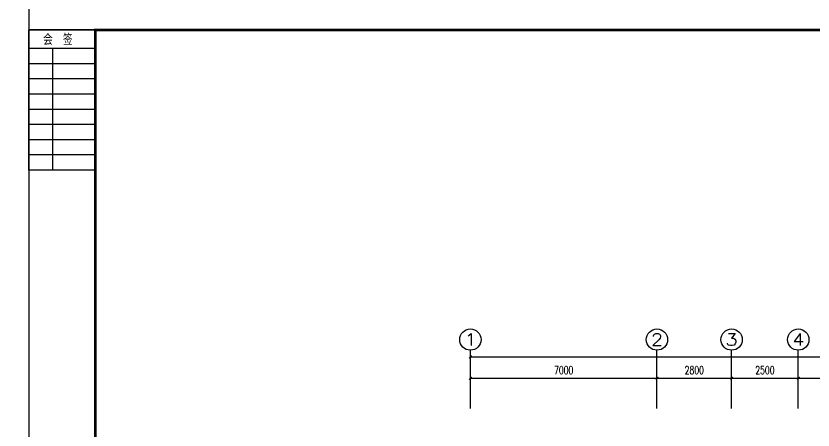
# Model space of a CAD drawing. Extents: x 2166032 to 5302137, y 581493 to 2416206.
# Drawn here: x 2313490 to 2343399, y 1076909 to 1092445 of the extents above; entities that cross this region are included whole.
import ezdxf
from ezdxf.enums import TextEntityAlignment as Align

# ---------------------------------------------------------------- set-up
doc = ezdxf.new("R2010")
doc.units = 0
doc.header["$LTSCALE"] = 1000
doc.header["$MEASUREMENT"] = 0
for name, color, linetype in [('AXIS', 3, 'Continuous'), ('AXIS_TEXT', 7, 'Continuous'), ('PUB_TITLE', 137, 'Continuous')]:
    doc.layers.add(name, color=color, linetype=linetype)
doc.styles.add('_TCH_AXIS', font='complex_.ttf')
doc.styles.add('COMPLEX', font='complex_.ttf')
doc.styles.add('DIM_FONT', font='simplex_.ttf', dxfattribs={"width": 0.7})
doc.styles.add('TSSD_REIN', font='tssdeng.shx', dxfattribs={"width": 0.7, "bigfont": 'tssdchn.shx'})
doc.dimstyles.new('DIMN', dxfattribs={"dimtxt": 300, "dimasz": 100, "dimexe": 250, "dimexo": 300, "dimgap": 150, "dimtad": 1, "dimdec": 0, "dimzin": 0, "dimdsep": 46, "dimtxsty": 'DIM_FONT', "dimblk": 'ARCHTICK', "dimcen": 0.09, "dimclrt": 7, "dimazin": 2, "dimtfac": 1, "dimtdec": 0, "dimtix": 1, "dimtmove": 2, "dimatfit": 3, "dimldrblk": 'ARCHTICK', "dimfxl": 1, "dimtolj": 1, "dimtzin": 0, "dimarcsym": 0})

# ---------------------------------------------------------------- blocks, each defined once
blk = doc.blocks.new('$会签栏$00000001')
at = {"layer": 'PUB_TITLE'}
for p, q in [((-52.6, 0), (-52.6, 25)), ((-46.9, 0), (-46.9, 25)), ((-41.2, 0), (-41.2, 25)), ((-35.5, 0), (-35.5, 25)), ((-29.8, 0), (-29.8, 25)), ((-24.1, 0), (-24.1, 25)), ((-18.4, 0), (-18.4, 25)), ((-12.7, 0), (-12.7, 25)), ((-7, 0), (-7, 25)), ((0, 0), (0, 25)), ((-52.6, 16), (-7, 16))]:
    blk.add_line(p, q, dxfattribs=at)
blk.add_lwpolyline([(0, 25), (0, 0), (-52.6, 0), (-52.6, 25)], close=True, dxfattribs=at)
at = {"layer": 'PUB_TITLE', "color": 0, "style": 'TSSD_REIN', "width": 0.75}
blk.add_text('会  签', height=4.219, rotation=270, dxfattribs=at).set_placement((-5.71, 19.67))
blk = doc.blocks.new('_ArchTick')
at = {"color": 0, "linetype": 'ByBlock', "const_width": 0.4}
blk.add_lwpolyline([(-0.5, -0.5), (0.5, 0.5)], dxfattribs=at)
blk = doc.blocks.new('*D2372')
at = {"layer": 'AXIS', "color": 0, "lineweight": -2}
for p, q in [((2330543, 1078189), (2330543, 1079104)), ((2330543, 1078854), (2337543, 1078854)), ((2337543, 1078189), (2337543, 1079104))]:
    blk.add_line(p, q, dxfattribs=at)
at = {"layer": 'Defpoints', "color": 0}
for p in [(2337543, 1078854), (2330543, 1077889), (2337543, 1077889)]:
    blk.add_point(p, dxfattribs=at)
at = {"layer": 'AXIS', "color": 0, "lineweight": -2, "xscale": 100, "yscale": 100, "zscale": 100, "rotation": 180}
blk.add_blockref('_ArchTick', (2330543, 1078854), dxfattribs=at)
at = {"layer": 'AXIS', "color": 0, "lineweight": -2, "xscale": 100, "yscale": 100, "zscale": 100}
blk.add_blockref('_ArchTick', (2337543, 1078854), dxfattribs=at)
at = {"layer": 'AXIS', "color": 7, "insert": (2334043, 1079156), "char_height": 300, "attachment_point": 5, "style": 'DIM_FONT'}
blk.add_mtext('\\A1;7000', dxfattribs=at)
blk = doc.blocks.new('*D2373')
at = {"layer": 'AXIS', "color": 0, "lineweight": -2}
for p, q in [((2337543, 1078189), (2337543, 1079104)), ((2337543, 1078854), (2340343, 1078854)), ((2340343, 1078189), (2340343, 1079104))]:
    blk.add_line(p, q, dxfattribs=at)
at = {"layer": 'Defpoints', "color": 0}
for p in [(2340343, 1078854), (2337543, 1077889), (2340343, 1077889)]:
    blk.add_point(p, dxfattribs=at)
at = {"layer": 'AXIS', "color": 0, "lineweight": -2, "xscale": 100, "yscale": 100, "zscale": 100, "rotation": 180}
blk.add_blockref('_ArchTick', (2337543, 1078854), dxfattribs=at)
at = {"layer": 'AXIS', "color": 0, "lineweight": -2, "xscale": 100, "yscale": 100, "zscale": 100}
blk.add_blockref('_ArchTick', (2340343, 1078854), dxfattribs=at)
at = {"layer": 'AXIS', "color": 7, "insert": (2338943, 1079156), "char_height": 300, "attachment_point": 5, "style": 'DIM_FONT'}
blk.add_mtext('\\A1;2800', dxfattribs=at)
blk = doc.blocks.new('*D2374')
at = {"layer": 'AXIS', "color": 0, "lineweight": -2}
for p, q in [((2340343, 1078189), (2340343, 1079104)), ((2340343, 1078854), (2342843, 1078854)), ((2342843, 1078189), (2342843, 1079104))]:
    blk.add_line(p, q, dxfattribs=at)
at = {"layer": 'Defpoints', "color": 0}
for p in [(2342843, 1078854), (2340343, 1077889), (2342843, 1077889)]:
    blk.add_point(p, dxfattribs=at)
at = {"layer": 'AXIS', "color": 0, "lineweight": -2, "xscale": 100, "yscale": 100, "zscale": 100, "rotation": 180}
blk.add_blockref('_ArchTick', (2340343, 1078854), dxfattribs=at)
at = {"layer": 'AXIS', "color": 0, "lineweight": -2, "xscale": 100, "yscale": 100, "zscale": 100}
blk.add_blockref('_ArchTick', (2342843, 1078854), dxfattribs=at)
at = {"layer": 'AXIS', "color": 7, "insert": (2341593, 1079156), "char_height": 300, "attachment_point": 5, "style": 'DIM_FONT'}
blk.add_mtext('\\A1;2500', dxfattribs=at)
blk = doc.blocks.new('*D2375')
at = {"layer": 'AXIS', "color": 0, "lineweight": -2}
for p, q in [((2342843, 1078189), (2342843, 1079104)), ((2342843, 1078854), (2348743, 1078854)), ((2348743, 1078189), (2348743, 1079104))]:
    blk.add_line(p, q, dxfattribs=at)
at = {"layer": 'Defpoints', "color": 0}
for p in [(2348743, 1078854), (2342843, 1077889), (2348743, 1077889)]:
    blk.add_point(p, dxfattribs=at)
at = {"layer": 'AXIS', "color": 0, "lineweight": -2, "xscale": 100, "yscale": 100, "zscale": 100, "rotation": 180}
blk.add_blockref('_ArchTick', (2342843, 1078854), dxfattribs=at)
at = {"layer": 'AXIS', "color": 0, "lineweight": -2, "xscale": 100, "yscale": 100, "zscale": 100}
blk.add_blockref('_ArchTick', (2348743, 1078854), dxfattribs=at)
at = {"layer": 'AXIS', "color": 7, "insert": (2345793, 1079156), "char_height": 300, "attachment_point": 5, "style": 'DIM_FONT'}
blk.add_mtext('\\A1;5900', dxfattribs=at)
blk = doc.blocks.new('*D2414')
at = {"layer": 'AXIS', "color": 0, "lineweight": -2}
for p, q in [((2330543, 1078489), (2330543, 1079904)), ((2400343, 1078489), (2400343, 1079904)), ((2330543, 1079654), (2363816, 1079654)), ((2400343, 1079654), (2365036, 1079654))]:
    blk.add_line(p, q, dxfattribs=at)
at = {"layer": 'Defpoints', "color": 0}
for p in [(2400343, 1079654), (2330543, 1078189), (2400343, 1078189)]:
    blk.add_point(p, dxfattribs=at)
at = {"layer": 'AXIS', "color": 0, "lineweight": -2, "xscale": 100, "yscale": 100, "zscale": 100, "rotation": 180}
blk.add_blockref('_ArchTick', (2330543, 1079654), dxfattribs=at)
at = {"layer": 'AXIS', "color": 0, "lineweight": -2, "xscale": 100, "yscale": 100, "zscale": 100}
blk.add_blockref('_ArchTick', (2400343, 1079654), dxfattribs=at)
at = {"layer": 'AXIS', "color": 7, "insert": (2364426, 1079929), "char_height": 300, "attachment_point": 5, "style": 'DIM_FONT'}
blk.add_mtext('\\A1;69800', dxfattribs=at)
blk = doc.blocks.new('_AXISO')
blk.add_circle((0, 0), 0.5)
at = {"layer": 'AXIS_TEXT', "style": 'COMPLEX', "width": 1.171875}
blk.add_attdef('A', text='', height=0.56, dxfattribs=at).set_placement((-0.25, -0.28), (0.25, -0.28), align=Align.FIT)

msp = doc.modelspace()

# ---------------------------------------------------------------- linework, layer by layer
msp.add_circle((2604640.5, 1020101.3), 438608.5)
at = {"layer": 'AXIS'}
for p, q in [((2330543.4, 1077714.3), (2330543.4, 1079904.4)), ((2337543.4, 1077714.3), (2337543.4, 1079904.4)), ((2340343.4, 1077714.3), (2340343.4, 1079904.4)), ((2342843.4, 1077714.3), (2342843.4, 1079904.4))]:
    msp.add_line(p, q, dxfattribs=at)
at = {"layer": 'PUB_TITLE'}
msp.add_lwpolyline([(2313973.2, 1033519.6), (2419073.2, 1033519.6), (2419073.2, 1092919.6), (2313973.2, 1092919.6)], close=True, dxfattribs=at)
at = {"layer": 'PUB_TITLE', "const_width": 100}
msp.add_lwpolyline([(2316473.2, 1034519.6), (2418073.2, 1034519.6), (2418073.2, 1091919.6), (2316473.2, 1091919.6)], close=True, dxfattribs=at)

# ---------------------------------------------------------------- block references
at = {"layer": 'AXIS'}
ref = msp.add_blockref('_AXISO', (2330543.4, 1080304.4), dxfattribs=dict(at, xscale=800, yscale=800, zscale=800))
ref.add_attrib('A', '1', dxfattribs={"layer": 'AXIS_TEXT', "height": 452.5, "style": '_TCH_AXIS', "width": 1.388087}).set_placement((2330317.1, 1080078.1), (2330769.6, 1080078.1), align=Align.FIT)
ref = msp.add_blockref('_AXISO', (2337543.4, 1080304.4), dxfattribs=dict(at, xscale=800, yscale=800, zscale=800))
ref.add_attrib('A', '2', dxfattribs={"layer": 'AXIS_TEXT', "height": 452.5, "style": '_TCH_AXIS', "width": 1.049113}).set_placement((2337317.1, 1080078.1), (2337769.6, 1080078.1), align=Align.FIT)
ref = msp.add_blockref('_AXISO', (2340343.4, 1080304.4), dxfattribs=dict(at, xscale=800, yscale=800, zscale=800))
ref.add_attrib('A', '3', dxfattribs={"layer": 'AXIS_TEXT', "height": 452.5, "style": '_TCH_AXIS', "width": 1.049113}).set_placement((2340117.1, 1080078.1), (2340569.6, 1080078.1), align=Align.FIT)
ref = msp.add_blockref('_AXISO', (2342843.4, 1080304.4), dxfattribs=dict(at, xscale=800, yscale=800, zscale=800))
ref.add_attrib('A', '4', dxfattribs={"layer": 'AXIS_TEXT', "height": 452.5, "style": '_TCH_AXIS'}).set_placement((2342617.1, 1080078.1), (2343069.6, 1080078.1), align=Align.FIT)
at = {"layer": 'PUB_TITLE', "xscale": 100, "yscale": 100, "zscale": 100, "rotation": 90}
msp.add_blockref('$会签栏$00000001', (2316473.2, 1091919.6), dxfattribs=at)

# ---------------------------------------------------------------- dimensions: what is measured, and where the dimension line sits
at = {"layer": 'AXIS'}
dim = msp.add_linear_dim(base=(2400343.4, 1079654.4), p1=(2330543.4, 1078188.6), p2=(2400343.4, 1078188.6), angle=0, dimstyle='DIMN', dxfattribs=at)
dim.commit()
dim.dimension.update_dxf_attribs({"geometry": '*D2414', "text_midpoint": (2364426.2, 1079929.4), "dimtype": 161})
for p1, p2, picture, middle in [((2330543.4, 1077888.6), (2337543.4, 1077888.6), '*D2372', (2334043.4, 1079155.8)), ((2337543.4, 1077888.6), (2340343.4, 1077888.6), '*D2373', (2338943.4, 1079155.8)), ((2340343.4, 1077888.6), (2342843.4, 1077888.6), '*D2374', (2341593.4, 1079155.8)), ((2342843.4, 1077888.6), (2348743.4, 1077888.6), '*D2375', (2345793.4, 1079155.8))]:
    dim = msp.add_aligned_dim(p1=p1, p2=p2, distance=965.8, dimstyle='DIMN', dxfattribs=at)
    dim.commit()
    dim.dimension.update_dxf_attribs({"geometry": picture, "text_midpoint": middle})

doc.saveas('drawing.dxf')
